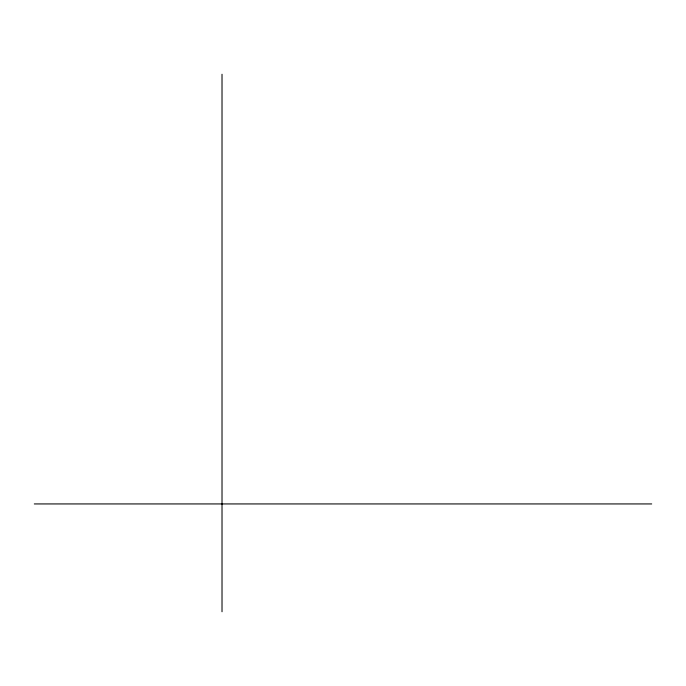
<?xml version="1.0" encoding="UTF-8"?>
<svg xmlns="http://www.w3.org/2000/svg" width="686" height="686" viewBox="0 0 686 686"><rect width="100%" height="100%" fill="white"/><g stroke="black" fill="none" stroke-linecap="round" stroke-linejoin="round"><path stroke-width="1.03" d="M34.3 503.936L651.7 503.936M222.015 74.251L222.015 611.749"/></g></svg>
